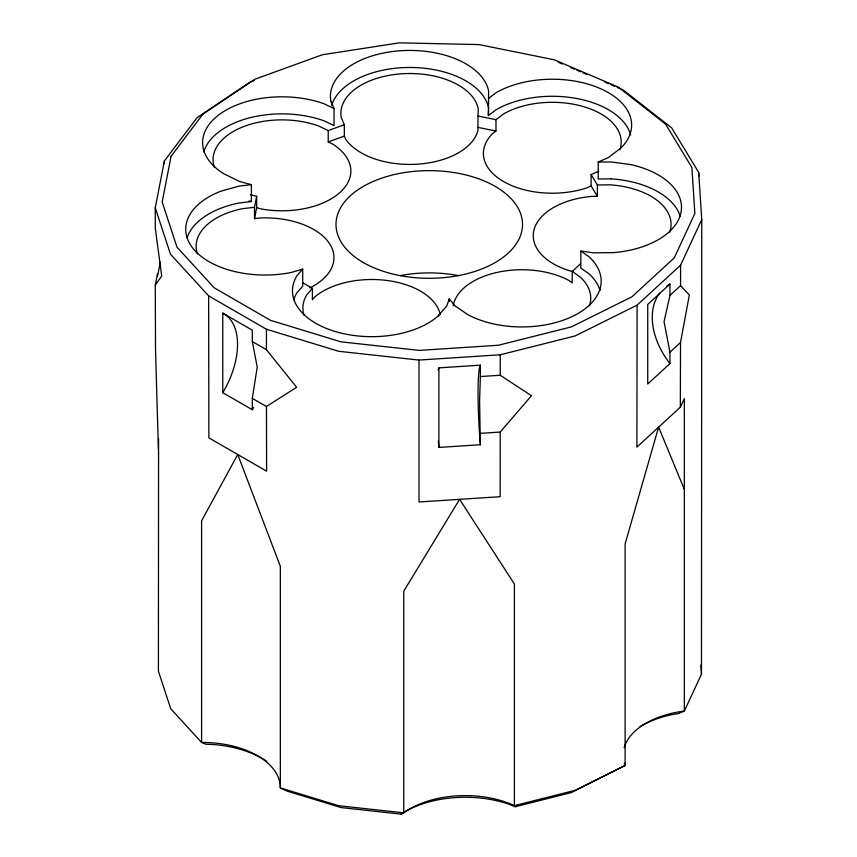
<?xml version="1.0" encoding="UTF-8"?>
<svg xmlns="http://www.w3.org/2000/svg" width="857" height="857" viewBox="0 0 857 857"><rect width="100%" height="100%" fill="white"/><g stroke="black" fill="none" stroke-linecap="round" stroke-linejoin="round"><path stroke-width="1.29" d="M449.304 301.46L449.304 298.857L454.66 305.585L467.847 314.68A79.337 45.807 0 0 0 572.433 316.415A79.337 45.807 0 0 0 589.016 256.757L580.832 251.047L580.832 268.08L589.005 273.779A79.337 45.807 0 0 1 600.039 290.48M630.656 134.903A79.337 45.807 0 0 0 576.804 98.512A79.337 45.807 0 0 0 496.192 109.685L488.383 115.556L488.629 91.11A79.337 45.807 0 0 0 400.905 50.713A79.337 45.807 0 0 0 330.941 101.362M438.377 441.023A67.275 6.149 86.3 0 0 438.88 447.429L480.37 444.729L479.588 400.958L480.37 376.534L500.231 375.248L531.469 395.73L500.209 432.046L500.167 496.696L419.019 501.977L419.009 360.069L338.708 351.295L266.441 329.249L208.647 295.879L170.457 254.165L155.256 207.79L164.405 160.902L197.099 117.655L250.405 81.886L254.186 80.515M500.231 375.248L500.231 354.787L575.154 335.923L637.105 305.135L680.587 265.177L701.744 219.596L698.691 172.439L671.695 127.907L623.157 89.931L617.061 87.339M637.105 305.135L636.901 447.097L680.34 407.182L680.522 342.457L689.339 294.99L680.576 285.638L680.587 265.177M624.121 747.722A78.266 45.185 0 0 1 684.357 711.042L701.476 674.17L701.744 219.596M157.517 276.125L160.334 262.167M698.68 176.424L698.691 172.439M684.357 489.433L658.615 427.14L625.117 543.863L625.117 765.472L575.004 790.368L514.404 805.634A78.266 45.185 0 0 0 403.754 812.832L401.205 814.15L341.118 807.583L287.052 791.086L280.335 787.904A78.266 45.185 0 0 0 201.599 742.441L170.704 708.696L158.416 671.192L158.566 438.87M478.024 116.038L478.249 108.828A68.903 39.776 0 0 0 402.072 73.756A68.903 39.776 0 0 0 341.322 117.741L344.332 124.726L344.332 136.092L345.65 139.177A68.903 39.776 0 0 0 417.498 164.18A68.903 39.776 0 0 0 477.917 130.575L478.024 116.038L495.978 119.659L503.573 113.949A68.903 39.776 0 0 1 584.785 106.996A68.903 39.776 0 0 1 619.868 149.846M488.383 115.556L488.629 108.153A79.337 45.807 0 0 0 412.303 67.499A79.337 45.807 0 0 0 331.67 105.282M252.312 409.732L252.312 398.366L257.229 367.117L252.312 341.547L252.312 330.181L222.777 313.137A67.275 38.844 -60 0 1 222.777 392.688L252.312 409.732A67.275 38.844 -60 0 0 253.608 407.493M158.416 449.582L155.524 349.849L155.278 285.081L157.517 273.597M309.816 287.877A68.903 39.776 0 0 0 328.745 242.477A68.903 39.776 0 0 0 259.896 217.978L254.508 218.621L254.508 207.265L256.639 196.349L250.34 194.678M254.508 218.621L256.639 207.705L256.639 196.349M669.949 295.408L664.057 321.686L669.949 352.238L669.949 363.593L647.731 384.011L647.731 304.46L669.949 284.042L669.949 295.408L680.576 285.638M438.538 316.351L439.384 313.994M449.304 298.857L446.69 306.099L437.359 316.672A79.337 45.807 0 0 1 336.051 331.755A79.337 45.807 0 0 1 296.918 275.74L302.703 269.13L302.703 286.174L296.918 292.783A79.337 45.807 0 0 0 293.737 299.746M680.34 407.182L684.357 398.516L684.357 711.042L678.648 713.495L672.07 714.609A85.239 49.213 0 0 0 640.018 726.64M155.278 285.081L161.705 276.04L155.278 228.251L155.256 207.79M302.575 282.671L312.398 288.348L306.774 294.776A68.903 39.776 0 0 0 304.106 315.312M669.949 352.238L680.522 342.457M453.235 305.81A68.903 39.776 0 0 1 497.264 272.355A68.903 39.776 0 0 1 568.694 280.357L572.208 282.81L572.208 271.444L580.403 263.913M488.383 98.512L496.192 92.642A79.337 45.807 0 0 1 600.586 88.689A79.337 45.807 0 0 1 621.004 147.929L608.395 157.559L598.218 162.069L598.218 178.974L611.041 178.834M495.978 119.659L495.978 131.025L492.625 133.553A68.903 39.776 0 0 0 503.573 181.566A68.903 39.776 0 0 0 586.745 187.887L591.116 185.948L591.116 174.582L598.807 171.175M401.205 814.15L405.8 811.204A85.239 49.213 0 0 1 509.604 804.455L515.207 806.737L571.265 792.618L625.117 765.472A78.266 45.185 0 0 1 624.282 763.137M208.647 295.879L208.862 437.852L266.602 471.179L266.463 406.497L296.64 387.268L266.441 349.699L252.312 341.547M214.314 167.244A68.903 39.776 0 0 1 243.002 126.847A68.903 39.776 0 0 1 318.611 125.979L328.22 130.575L344.332 124.726M328.22 130.575L328.22 141.941L344.332 136.092M302.703 269.13L291.251 272.462A79.337 45.807 0 0 1 194.228 249.869A79.337 45.807 0 0 1 220.345 191.39L238.846 186.151L251.401 184.641L251.401 201.534L238.846 203.045A79.337 45.807 0 0 0 187.094 237.764M254.508 207.265L242.295 208.733A68.903 39.776 0 0 0 197.399 253.833M480.37 433.363L500.209 432.046M419.009 360.069L500.231 354.787M438.195 369.817A67.275 6.149 86.3 0 1 438.88 367.867L480.37 365.168L480.37 376.534M598.218 162.069L611.041 161.93L631.148 164.662A79.347 45.807 0 0 1 680.994 212.44A79.347 45.807 0 0 1 613.955 252.601L593.28 252.836L580.832 251.047M591.116 174.582L597.393 184.951L609.873 184.823A68.903 39.776 0 0 1 669.692 232.226M597.393 184.951L597.393 196.317L591.887 196.382A68.903 39.776 0 0 0 533.954 230.072A68.903 39.776 0 0 0 573.183 271.798M478.024 127.404L495.978 131.025M251.401 184.641L239.746 181.545L223.795 173.767A79.337 45.807 0 0 1 220.86 113.392A79.337 45.807 0 0 1 324.16 103.826L334.037 108.55L334.037 125.604L324.16 120.88A79.337 45.807 0 0 0 203.73 151.989M249.066 200.913L251.401 201.534M256.639 207.705L261.642 209.033A68.903 39.776 0 0 0 340.293 192.182A68.903 39.776 0 0 0 332.452 143.965L328.22 141.941M558.614 62.432L562.267 63.986M570.783 67.617L574.436 69.181M576.879 70.22L580.532 71.774M582.964 72.813L586.617 74.366M604.892 82.154L608.545 83.707M610.977 84.747L614.63 86.3M252.312 398.366L266.463 406.497M572.208 271.444L580.168 276.993A68.903 39.776 0 0 1 589.466 305.745M515.207 806.737L514.404 805.634L514.404 584.024L459.598 499.331L403.754 591.223L403.754 812.832L338.794 805.741L280.335 787.904L280.335 566.295L237.732 454.51L201.599 520.831L201.599 742.441L205.926 744.251L212.772 744.487A85.239 49.213 0 0 1 262.349 758.509M591.116 185.948L597.393 196.317M330.952 101.362L334.037 108.55M700.876 664.957L701.476 674.17M164.405 160.902L164.415 163.558M438.88 367.867L438.88 447.429M312.398 288.348L312.398 299.704L314.883 296.876A68.903 39.776 0 0 1 388.071 280.625A68.903 39.776 0 0 1 440.187 314.444M266.441 329.249L266.441 349.699M222.777 313.137L222.777 392.688M263.474 759.173A85.239 49.213 0 0 1 266.72 761.23M611.041 178.834A79.337 45.807 0 0 1 680.265 216.35M480.37 444.729A67.275 6.149 86.3 0 1 480.37 365.168M669.949 363.593A67.275 46.514 47.4 0 1 659.601 293.115M666.746 286.077A67.275 46.514 47.4 0 1 669.949 284.042M399.962 275.633A93.252 53.841 0 0 1 458.57 275.633M171.089 156.253L162.177 201.963L176.981 247.159L214.218 287.823L270.555 320.357L340.99 341.847L419.277 350.395L498.442 345.242L571.469 326.849L631.855 296.854L674.245 257.903L694.866 213.468L691.888 167.501L665.568 124.083L618.261 87.082L554.158 59.765L478.956 44.575L399.341 42.85L322.382 54.752L254.925 79.23L202.948 114.088L171.089 156.253M363.325 262.542A93.252 53.841 0 0 0 519.342 238.396A93.252 53.841 0 0 0 405.136 172.461A93.252 53.841 0 0 0 363.325 262.542"/></g></svg>
